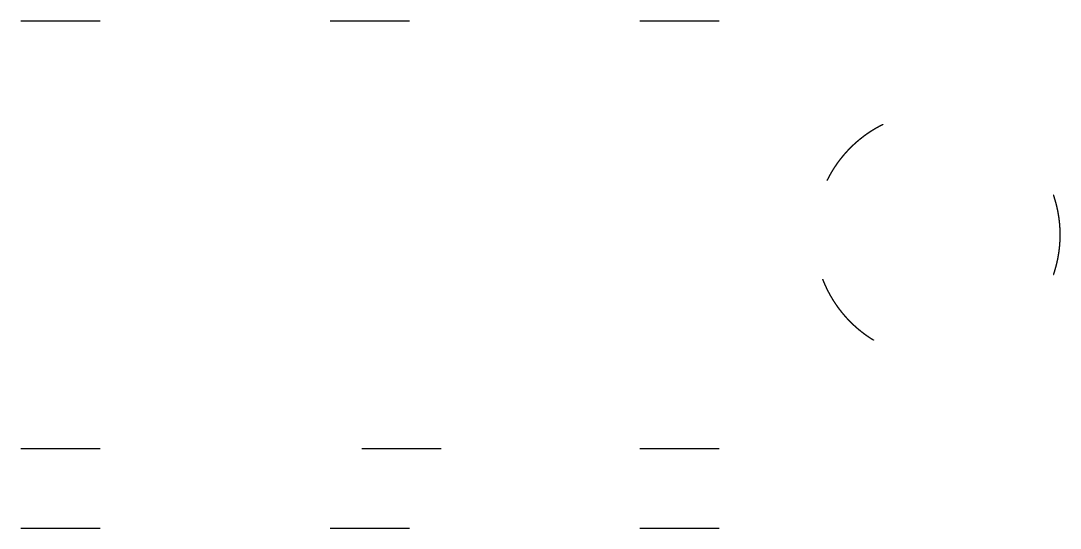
# Model space of a CAD drawing. Header units: millimetres. Extents: x 9 to 153, y 11 to 166.
# Drawn here: x 9 to 74.5, y 134 to 166 of the extents above; entities that cross this region are included whole.
import ezdxf

# ---------------------------------------------------------------- set-up
doc = ezdxf.new("R2010")
doc.units = ezdxf.units.MM

msp = doc.modelspace()

# ---------------------------------------------------------------- linework, layer by layer
at = {"layer": 'TAB_CUT_CENTER_R1_REF'}
for points in [[(9, 166.0001), (14, 166.0001)], [(28.5, 166.0001), (33.5, 166.0001)], [(48, 166.0001), (53, 166.0001)], [(63.330569, 159.454965), (63.329329, 159.454355), (63.323996, 159.45173), (63.318665, 159.4491), (63.313336, 159.446466), (63.308009, 159.443828), (63.302684, 159.441186), (63.297361, 159.43854), (63.292041, 159.43589), (63.286722, 159.433235), (63.281405, 159.430577), (63.27609, 159.427915), (63.270778, 159.425248), (63.265467, 159.422578), (63.260159, 159.419903), (63.254852, 159.417224), (63.249548, 159.414542), (63.244245, 159.411855), (63.238945, 159.409164), (63.233647, 159.406469), (63.228351, 159.40377), (63.223057, 159.401067), (63.217765, 159.398359), (63.212475, 159.395648), (63.207187, 159.392933), (63.201901, 159.390214), (63.196617, 159.38749), (63.191336, 159.384763), (63.186056, 159.382031), (63.180779, 159.379296), (63.175504, 159.376556), (63.17023, 159.373813), (63.164959, 159.371065), (63.15969, 159.368313), (63.154423, 159.365557), (63.149159, 159.362798), (63.143896, 159.360034), (63.138636, 159.357266), (63.133377, 159.354494), (63.128121, 159.351718), (63.122867, 159.348938), (63.117615, 159.346154), (63.112365, 159.343366), (63.107117, 159.340574), (63.101872, 159.337778), (63.096628, 159.334978), (63.091387, 159.332174), (63.086148, 159.329366), (63.080911, 159.326554), (63.075676, 159.323737), (63.070443, 159.320917), (63.065213, 159.318093), (63.059984, 159.315265), (63.054758, 159.312433), (63.049534, 159.309596), (63.044312, 159.306756), (63.039093, 159.303912), (63.033875, 159.301064), (63.02866, 159.298212), (63.023447, 159.295355), (63.018236, 159.292495), (63.013028, 159.289631), (63.007821, 159.286763), (63.002617, 159.28389), (62.997415, 159.281014), (62.992215, 159.278134), (62.987017, 159.27525), (62.981822, 159.272362), (62.976629, 159.26947), (62.971438, 159.266573), (62.966249, 159.263673), (62.961062, 159.260769), (62.955878, 159.257861), (62.950696, 159.254949), (62.945516, 159.252033), (62.940338, 159.249113), (62.935163, 159.246189), (62.92999, 159.243261), (62.924819, 159.240329), (62.91965, 159.237393), (62.914484, 159.234454), (62.90932, 159.23151), (62.904158, 159.228562), (62.898998, 159.22561), (62.893841, 159.222655), (62.888686, 159.219695), (62.883533, 159.216732), (62.878382, 159.213764), (62.873234, 159.210793), (62.868088, 159.207817), (62.862945, 159.204838), (62.857803, 159.201854), (62.852664, 159.198867), (62.847527, 159.195876), (62.842393, 159.192881), (62.83726, 159.189882), (62.83213, 159.186879), (62.827003, 159.183872), (62.821878, 159.180861), (62.816755, 159.177846), (62.811634, 159.174828), (62.806516, 159.171805), (62.801399, 159.168778), (62.796286, 159.165748), (62.791174, 159.162713), (62.786065, 159.159675), (62.780959, 159.156633), (62.775854, 159.153587), (62.770752, 159.150537), (62.765652, 159.147483), (62.760555, 159.144425), (62.75546, 159.141363), (62.750367, 159.138297), (62.745277, 159.135227), (62.740189, 159.132154), (62.735103, 159.129076), (62.73002, 159.125995), (62.724939, 159.12291), (62.719861, 159.119821), (62.714784, 159.116728), (62.709711, 159.113631), (62.704639, 159.11053), (62.69957, 159.107425), (62.694504, 159.104317), (62.689439, 159.101204), (62.684378, 159.098088), (62.679318, 159.094968), (62.674261, 159.091844), (62.669206, 159.088716), (62.664154, 159.085584), (62.659104, 159.082448), (62.654057, 159.079308), (62.649012, 159.076165), (62.643969, 159.073017), (62.638929, 159.069866), (62.633891, 159.066711), (62.628855, 159.063552), (62.623823, 159.060389), (62.618792, 159.057223), (62.613764, 159.054052), (62.608738, 159.050878), (62.603715, 159.0477), (62.598694, 159.044518), (62.593676, 159.041332), (62.58866, 159.038142), (62.583646, 159.034948), (62.578635, 159.031751), (62.573627, 159.028549), (62.568621, 159.025344), (62.563617, 159.022135), (62.558616, 159.018922), (62.553617, 159.015706), (62.548621, 159.012485), (62.543627, 159.009261), (62.538636, 159.006033), (62.533647, 159.002801), (62.528661, 158.999565), (62.523677, 158.996325), (62.518695, 158.993082), (62.513717, 158.989835), (62.50874, 158.986583), (62.503766, 158.983329), (62.498795, 158.98007), (62.493826, 158.976807), (62.48886, 158.973541), (62.483896, 158.970271), (62.478934, 158.966997), (62.473975, 158.963719), (62.469019, 158.960437), (62.464065, 158.957152), (62.459114, 158.953863), (62.454165, 158.95057), (62.449219, 158.947273), (62.444275, 158.943973), (62.439334, 158.940668), (62.434395, 158.93736), (62.429459, 158.934048), (62.424526, 158.930733), (62.419595, 158.927413), (62.414666, 158.92409), (62.40974, 158.920763), (62.404817, 158.917432), (62.399896, 158.914097), (62.394978, 158.910759), (62.390062, 158.907417), (62.385149, 158.904071), (62.380238, 158.900721), (62.37533, 158.897368), (62.370425, 158.894011), (62.365522, 158.89065), (62.360622, 158.887285), (62.355724, 158.883916), (62.350829, 158.880544), (62.345936, 158.877168), (62.341046, 158.873788), (62.336159, 158.870405), (62.331274, 158.867018), (62.326392, 158.863627), (62.321513, 158.860232), (62.316636, 158.856833), (62.311761, 158.853431), (62.30689, 158.850025), (62.302021, 158.846616), (62.297154, 158.843202), (62.29229, 158.839785), (62.287429, 158.836364), (62.28257, 158.832939), (62.277714, 158.829511), (62.272861, 158.826079), (62.26801, 158.822643), (62.263162, 158.819204), (62.258317, 158.815761), (62.253474, 158.812314), (62.248634, 158.808863), (62.243796, 158.805409), (62.238961, 158.801951), (62.234129, 158.798489), (62.2293, 158.795023), (62.224473, 158.791554), (62.219648, 158.788081), (62.214827, 158.784605), (62.210008, 158.781124), (62.205192, 158.77764), (62.200378, 158.774153), (62.195567, 158.770661), (62.190759, 158.767166), (62.185954, 158.763668), (62.181151, 158.760165), (62.176351, 158.756659), (62.171553, 158.753149), (62.166758, 158.749636), (62.161966, 158.746119), (62.157177, 158.742598), (62.15239, 158.739073), (62.147606, 158.735545), (62.142825, 158.732013), (62.138047, 158.728478), (62.133271, 158.724939), (62.128498, 158.721396), (62.123727, 158.717849), (62.11896, 158.714299), (62.114195, 158.710745), (62.109432, 158.707188), (62.104673, 158.703627), (62.099916, 158.700062), (62.095162, 158.696494), (62.090411, 158.692922), (62.085662, 158.689346), (62.080917, 158.685767), (62.076174, 158.682184), (62.071433, 158.678597), (62.066696, 158.675007), (62.061961, 158.671413), (62.057229, 158.667816), (62.0525, 158.664214), (62.047773, 158.66061), (62.043049, 158.657001), (62.038328, 158.653389), (62.03361, 158.649774), (62.028895, 158.646154), (62.024182, 158.642532), (62.019472, 158.638905), (62.014765, 158.635275), (62.010061, 158.631641), (62.005359, 158.628004), (62.000661, 158.624363), (61.995965, 158.620719), (61.991272, 158.617071), (61.986581, 158.613419), (61.981894, 158.609764), (61.977209, 158.606105), (61.972527, 158.602442), (61.967848, 158.598776), (61.963172, 158.595107), (61.958498, 158.591433), (61.953827, 158.587756), (61.94916, 158.584076), (61.944495, 158.580392), (61.939832, 158.576705), (61.935173, 158.573013), (61.930517, 158.569319), (61.925863, 158.56562), (61.921212, 158.561919), (61.916564, 158.558213), (61.911919, 158.554504), (61.907276, 158.550792), (61.902637, 158.547075), (61.898, 158.543356), (61.893367, 158.539633), (61.888736, 158.535906), (61.884108, 158.532176), (61.879482, 158.528442), (61.87486, 158.524704), (61.870241, 158.520963), (61.865624, 158.517219), (61.86101, 158.513471), (61.8564, 158.509719), (61.851792, 158.505964), (61.847187, 158.502205), (61.842584, 158.498443), (61.837985, 158.494678), (61.833389, 158.490908), (61.828795, 158.487136), (61.824204, 158.483359), (61.819617, 158.479579), (61.815032, 158.475796), (61.81045, 158.472009), (61.805871, 158.468219), (61.801295, 158.464425), (61.796722, 158.460628), (61.792151, 158.456827), (61.787584, 158.453023), (61.78302, 158.449215), (61.778458, 158.445403), (61.773899, 158.441588), (61.769344, 158.43777), (61.764791, 158.433948), (61.760241, 158.430123), (61.755694, 158.426294), (61.75115, 158.422462), (61.746609, 158.418626), (61.742071, 158.414787), (61.737536, 158.410944), (61.733004, 158.407098), (61.728475, 158.403248), (61.723949, 158.399395), (61.719425, 158.395538), (61.714905, 158.391678), (61.710388, 158.387814), (61.705873, 158.383947), (61.701362, 158.380077), (61.696853, 158.376203), (61.692348, 158.372325), (61.687845, 158.368444), (61.683346, 158.36456), (61.678849, 158.360672), (61.674355, 158.356781), (61.669865, 158.352886), (61.665377, 158.348988), (61.660893, 158.345086), (61.656411, 158.341181), (61.651932, 158.337273), (61.647457, 158.333361), (61.642984, 158.329446), (61.638514, 158.325527), (61.634048, 158.321605), (61.629584, 158.317679), (61.625124, 158.31375), (61.620666, 158.309818), (61.616211, 158.305882), (61.61176, 158.301943), (61.607311, 158.298), (61.602866, 158.294054), (61.598423, 158.290104), (61.593984, 158.286151), (61.589548, 158.282195), (61.585114, 158.278235), (61.580684, 158.274272), (61.576257, 158.270306), (61.571832, 158.266336), (61.567411, 158.262363), (61.562993, 158.258386), (61.558578, 158.254406), (61.554166, 158.250422), (61.549757, 158.246436), (61.545351, 158.242445), (61.540948, 158.238452), (61.536548, 158.234455), (61.532152, 158.230454), (61.527758, 158.226451), (61.523367, 158.222444), (61.51898, 158.218433), (61.514595, 158.214419), (61.510214, 158.210402), (61.505836, 158.206382), (61.50146, 158.202358), (61.497088, 158.19833), (61.492719, 158.1943), (61.488353, 158.190266), (61.483991, 158.186229), (61.479631, 158.182188), (61.475274, 158.178144), (61.470921, 158.174097), (61.46657, 158.170046), (61.462223, 158.165992), (61.457879, 158.161935), (61.453538, 158.157874), (61.4492, 158.15381), (61.444865, 158.149743), (61.440533, 158.145672), (61.436204, 158.141598), (61.431879, 158.137521), (61.427557, 158.13344), (61.423237, 158.129356), (61.418921, 158.125269), (61.414608, 158.121178), (61.410299, 158.117084), (61.405992, 158.112987), (61.401688, 158.108887), (61.397388, 158.104783), (61.393091, 158.100676), (61.388797, 158.096566), (61.384506, 158.092452), (61.380218, 158.088335), (61.375933, 158.084215), (61.371652, 158.080091), (61.367373, 158.075965), (61.363098, 158.071835), (61.358826, 158.067701), (61.354558, 158.063565), (61.350292, 158.059425), (61.34603, 158.055282), (61.34177, 158.051135), (61.337514, 158.046985), (61.333261, 158.042833), (61.329012, 158.038676), (61.324765, 158.034517), (61.320522, 158.030354), (61.316282, 158.026188), (61.312045, 158.022019), (61.307811, 158.017846), (61.30358, 158.013671), (61.299353, 158.009492), (61.295129, 158.005309), (61.290908, 158.001124), (61.28669, 157.996935), (61.282476, 157.992743), (61.278265, 157.988548), (61.274057, 157.98435), (61.269852, 157.980148), (61.26565, 157.975943), (61.261452, 157.971735), (61.257257, 157.967524), (61.253065, 157.96331), (61.248876, 157.959092), (61.244691, 157.954871), (61.240508, 157.950647), (61.236329, 157.94642), (61.232154, 157.942189), (61.227981, 157.937955), (61.223812, 157.933718), (61.219646, 157.929478), (61.215483, 157.925235), (61.211324, 157.920988), (61.207167, 157.916739), (61.203015, 157.912486), (61.198865, 157.90823), (61.194718, 157.90397), (61.190575, 157.899708), (61.186435, 157.895442), (61.182299, 157.891174), (61.178165, 157.886902), (61.174035, 157.882627), (61.169909, 157.878348), (61.165785, 157.874067), (61.161665, 157.869782), (61.157548, 157.865494), (61.153434, 157.861203), (61.149324, 157.856909), (61.145217, 157.852612), (61.141113, 157.848312), (61.137013, 157.844008), (61.132916, 157.839701), (61.128822, 157.835392), (61.124731, 157.831079), (61.120644, 157.826763), (61.11656, 157.822443), (61.112479, 157.818121), (61.108402, 157.813796), (61.104328, 157.809467), (61.100257, 157.805135), (61.09619, 157.8008), (61.092126, 157.796462), (61.088065, 157.792121), (61.084008, 157.787777), (61.079954, 157.78343), (61.075903, 157.779079), (61.071856, 157.774726), (61.067812, 157.770369), (61.063771, 157.766009), (61.059734, 157.761647), (61.0557, 157.757281), (61.05167, 157.752912), (61.047642, 157.74854), (61.043618, 157.744164), (61.039598, 157.739786), (61.035581, 157.735405), (61.031567, 157.73102), (61.027556, 157.726633), (61.023549, 157.722242), (61.019546, 157.717848), (61.015545, 157.713452), (61.011548, 157.709052), (61.007555, 157.704649), (61.003564, 157.700243), (60.999578, 157.695834), (60.995594, 157.691422), (60.991614, 157.687007), (60.987637, 157.682589), (60.983664, 157.678168), (60.979694, 157.673743), (60.975728, 157.669316), (60.971765, 157.664886), (60.967805, 157.660452), (60.963849, 157.656016), (60.959896, 157.651577), (60.955946, 157.647134), (60.952, 157.642689), (60.948057, 157.63824), (60.944118, 157.633789), (60.940182, 157.629334), (60.93625, 157.624876), (60.932321, 157.620416), (60.928395, 157.615952), (60.924473, 157.611486), (60.920554, 157.607016), (60.916639, 157.602543), (60.912727, 157.598068), (60.908819, 157.593589), (60.904914, 157.589107), (60.901012, 157.584623), (60.897114, 157.580135), (60.893219, 157.575645), (60.889328, 157.571151), (60.88544, 157.566654), (60.881556, 157.562155), (60.877675, 157.557652), (60.873797, 157.553147), (60.869923, 157.548638), (60.866053, 157.544127), (60.862186, 157.539612), (60.858322, 157.535095), (60.854462, 157.530575), (60.850605, 157.526051), (60.846752, 157.521525), (60.842902, 157.516996), (60.839056, 157.512464), (60.835213, 157.507929), (60.831374, 157.503391), (60.827538, 157.49885), (60.823706, 157.494306), (60.819877, 157.489759), (60.816052, 157.485209), (60.81223, 157.480656), (60.808412, 157.476101), (60.804597, 157.471542), (60.800785, 157.46698), (60.796977, 157.462416), (60.793173, 157.457849), (60.789372, 157.453278), (60.785575, 157.448705), (60.781781, 157.444129), (60.777991, 157.43955), (60.774204, 157.434968), (60.770421, 157.430383), (60.766641, 157.425796), (60.762864, 157.421205), (60.759092, 157.416611), (60.755322, 157.412015), (60.751557, 157.407416), (60.747795, 157.402813), (60.744036, 157.398208), (60.740281, 157.3936), (60.736529, 157.38899), (60.732781, 157.384376), (60.729037, 157.379759), (60.725296, 157.37514), (60.721558, 157.370518), (60.717824, 157.365892), (60.714094, 157.361264), (60.710367, 157.356633), (60.706644, 157.352), (60.702925, 157.347363), (60.699208, 157.342724), (60.695496, 157.338081), (60.691787, 157.333436), (60.688081, 157.328788), (60.68438, 157.324137), (60.680681, 157.319483), (60.676987, 157.314827), (60.673295, 157.310168), (60.669608, 157.305505), (60.665924, 157.30084), (60.662244, 157.296173), (60.658567, 157.291502), (60.654893, 157.286828), (60.651224, 157.282152), (60.647558, 157.277473), (60.643895, 157.272791), (60.640236, 157.268106), (60.636581, 157.263419), (60.632929, 157.258728), (60.629281, 157.254035), (60.625637, 157.249339), (60.621996, 157.244641), (60.618359, 157.239939), (60.614725, 157.235235), (60.611095, 157.230528), (60.607468, 157.225818), (60.603846, 157.221105), (60.600226, 157.21639), (60.596611, 157.211672), (60.592999, 157.206951), (60.58939, 157.202227), (60.585786, 157.1975), (60.582184, 157.192771), (60.578587, 157.188039), (60.574993, 157.183304), (60.571403, 157.178567), (60.567816, 157.173826), (60.564233, 157.169083), (60.560654, 157.164338), (60.557078, 157.159589), (60.553506, 157.154838), (60.549938, 157.150084), (60.546373, 157.145327), (60.542812, 157.140568), (60.539255, 157.135805), (60.535701, 157.13104), (60.532151, 157.126273), (60.528604, 157.121502), (60.525061, 157.116729), (60.521522, 157.111953), (60.517987, 157.107175), (60.514455, 157.102394), (60.510927, 157.09761), (60.507402, 157.092823), (60.503881, 157.088034), (60.500364, 157.083242), (60.496851, 157.078447), (60.493341, 157.073649), (60.489835, 157.068849), (60.486332, 157.064046), (60.482834, 157.059241), (60.479339, 157.054433), (60.475847, 157.049622), (60.47236, 157.044808), (60.468876, 157.039992), (60.465395, 157.035173), (60.461919, 157.030352), (60.458446, 157.025527), (60.454977, 157.0207), (60.451511, 157.015871), (60.448049, 157.011039), (60.444591, 157.006204), (60.441137, 157.001366), (60.437686, 156.996526), (60.434239, 156.991683), (60.430796, 156.986838), (60.427357, 156.98199), (60.423921, 156.977139), (60.420489, 156.972286), (60.417061, 156.96743), (60.413636, 156.962571), (60.410215, 156.95771), (60.406798, 156.952846), (60.403384, 156.947979), (60.399975, 156.94311), (60.396569, 156.938239), (60.393167, 156.933364), (60.389768, 156.928487), (60.386373, 156.923608), (60.382982, 156.918726), (60.379595, 156.913841), (60.376212, 156.908954), (60.372832, 156.904064), (60.369456, 156.899171), (60.366084, 156.894276), (60.362715, 156.889378), (60.35935, 156.884478), (60.355989, 156.879575), (60.352632, 156.87467), (60.349279, 156.869762), (60.345929, 156.864851), (60.342583, 156.859938), (60.339241, 156.855022), (60.335903, 156.850104), (60.332568, 156.845183), (60.329237, 156.84026), (60.32591, 156.835334), (60.322587, 156.830405), (60.319267, 156.825474), (60.315952, 156.820541), (60.31264, 156.815605), (60.309332, 156.810666), (60.306027, 156.805725), (60.302727, 156.800781), (60.29943, 156.795835), (60.296137, 156.790886), (60.292848, 156.785935), (60.289563, 156.780981), (60.286281, 156.776025), (60.283003, 156.771066), (60.279729, 156.766104), (60.276459, 156.76114), (60.273193, 156.756174), (60.26993, 156.751205), (60.266671, 156.746234), (60.263417, 156.74126), (60.260165, 156.736283), (60.256918, 156.731305), (60.253675, 156.726323), (60.250435, 156.721339), (60.247199, 156.716353), (60.243967, 156.711364), (60.240739, 156.706373), (60.237515, 156.701379), (60.234294, 156.696383), (60.231078, 156.691384), (60.227865, 156.686383), (60.224656, 156.681379), (60.221451, 156.676373), (60.218249, 156.671365), (60.215052, 156.666354), (60.211858, 156.66134), (60.208668, 156.656324), (60.205482, 156.651306), (60.2023, 156.646285), (60.199122, 156.641262), (60.195948, 156.636236), (60.192777, 156.631208), (60.189611, 156.626177), (60.186448, 156.621145), (60.183289, 156.616109), (60.180134, 156.611071), (60.176983, 156.606031), (60.173835, 156.600988), (60.170692, 156.595943), (60.167552, 156.590896), (60.164416, 156.585846), (60.161284, 156.580794), (60.158156, 156.575739), (60.155032, 156.570682), (60.151912, 156.565622), (60.148796, 156.560561), (60.145683, 156.555496), (60.142575, 156.55043), (60.13947, 156.545361), (60.136369, 156.540289), (60.133272, 156.535216), (60.130179, 156.530139), (60.12709, 156.525061), (60.124005, 156.51998), (60.120924, 156.514897), (60.117846, 156.509811), (60.114773, 156.504723), (60.111703, 156.499633), (60.108637, 156.49454), (60.105575, 156.489445), (60.102517, 156.484348), (60.099463, 156.479248), (60.096413, 156.474146), (60.093367, 156.469041), (60.090325, 156.463935), (60.087287, 156.458826), (60.084252, 156.453714), (60.081222, 156.448601), (60.078195, 156.443484), (60.075172, 156.438366), (60.072154, 156.433245), (60.069139, 156.428122), (60.066128, 156.422997), (60.063121, 156.41787), (60.060118, 156.41274), (60.057119, 156.407607), (60.054124, 156.402473), (60.051133, 156.397336), (60.048146, 156.392197), (60.045162, 156.387055), (60.042183, 156.381912), (60.039207, 156.376766), (60.036236, 156.371618), (60.033268, 156.366467), (60.030305, 156.361314), (60.027345, 156.356159), (60.02439, 156.351002), (60.021438, 156.345842), (60.01849, 156.34068), (60.015546, 156.335516), (60.012607, 156.33035), (60.009671, 156.325181), (60.006739, 156.32001), (60.003811, 156.314837), (60.000887, 156.309662), (59.997967, 156.304484), (59.995051, 156.299304), (59.992139, 156.294122), (59.989231, 156.288938), (59.986327, 156.283751), (59.983427, 156.278562), (59.98053, 156.273371), (59.977638, 156.268178), (59.97475, 156.262983), (59.971866, 156.257785), (59.968986, 156.252585), (59.96611, 156.247383), (59.963237, 156.242179), (59.960369, 156.236972), (59.957505, 156.231764), (59.954645, 156.226553), (59.951788, 156.22134), (59.948936, 156.216125), (59.946088, 156.210907), (59.943244, 156.205688), (59.940404, 156.200466), (59.937567, 156.195242), (59.934735, 156.190016), (59.931907, 156.184787), (59.929083, 156.179557), (59.926263, 156.174324), (59.923446, 156.169089), (59.920634, 156.163852), (59.917826, 156.158613), (59.915022, 156.153372), (59.912222, 156.148128), (59.909426, 156.142883), (59.906634, 156.137635), (59.903846, 156.132385), (59.901062, 156.127133), (59.898282, 156.121879), (59.895506, 156.116623), (59.892734, 156.111364), (59.889966, 156.106104), (59.887202, 156.100841), (59.884443, 156.095577), (59.881687, 156.09031), (59.878935, 156.085041), (59.876187, 156.07977), (59.873444, 156.074496), (59.870704, 156.069221), (59.867969, 156.063944), (59.865237, 156.058664), (59.86251, 156.053383), (59.859786, 156.048099), (59.857067, 156.042813), (59.854352, 156.037525), (59.851641, 156.032235), (59.848933, 156.026943), (59.84623, 156.021649), (59.843531, 156.016353), (59.840836, 156.011055), (59.838145, 156.005755), (59.835458, 156.000452), (59.832776, 155.995148), (59.830097, 155.989841), (59.827422, 155.984533), (59.824752, 155.979222), (59.822085, 155.97391), (59.819423, 155.968595), (59.816765, 155.963278), (59.81411, 155.957959), (59.81146, 155.952639), (59.808814, 155.947316), (59.806172, 155.941991), (59.803534, 155.936664), (59.8009, 155.931335), (59.79827, 155.926004), (59.795645, 155.920671), (59.795035, 155.919431)], [(74.5001, 152.5), (74.500098, 152.505944), (74.500091, 152.511888), (74.500079, 152.517833), (74.500064, 152.523777), (74.500043, 152.529721), (74.500018, 152.535665), (74.499988, 152.54161), (74.499954, 152.547554), (74.499915, 152.553498), (74.499872, 152.559442), (74.499824, 152.565386), (74.499772, 152.57133), (74.499715, 152.577274), (74.499653, 152.583218), (74.499587, 152.589162), (74.499516, 152.595106), (74.499441, 152.601049), (74.499361, 152.606993), (74.499277, 152.612937), (74.499188, 152.61888), (74.499095, 152.624824), (74.498997, 152.630767), (74.498894, 152.636711), (74.498787, 152.642654), (74.498675, 152.648597), (74.498559, 152.65454), (74.498438, 152.660483), (74.498313, 152.666426), (74.498183, 152.672369), (74.498048, 152.678312), (74.497909, 152.684254), (74.497766, 152.690197), (74.497618, 152.696139), (74.497465, 152.702082), (74.497308, 152.708024), (74.497146, 152.713966), (74.496979, 152.719908), (74.496809, 152.72585), (74.496633, 152.731791), (74.496453, 152.737733), (74.496268, 152.743674), (74.496079, 152.749615), (74.495885, 152.755557), (74.495687, 152.761497), (74.495484, 152.767438), (74.495277, 152.773379), (74.495065, 152.779319), (74.494848, 152.78526), (74.494627, 152.7912), (74.494402, 152.79714), (74.494172, 152.80308), (74.493937, 152.809019), (74.493698, 152.814959), (74.493454, 152.820898), (74.493205, 152.826837), (74.492952, 152.832776), (74.492695, 152.838714), (74.492433, 152.844653), (74.492166, 152.850591), (74.491895, 152.856529), (74.491619, 152.862467), (74.491339, 152.868405), (74.491054, 152.874342), (74.490765, 152.880279), (74.490471, 152.886216), (74.490172, 152.892153), (74.489869, 152.89809), (74.489562, 152.904026), (74.489249, 152.909962), (74.488933, 152.915898), (74.488611, 152.921833), (74.488286, 152.927769), (74.487955, 152.933704), (74.48762, 152.939639), (74.487281, 152.945573), (74.486937, 152.951507), (74.486588, 152.957441), (74.486235, 152.963375), (74.485877, 152.969309), (74.485515, 152.975242), (74.485148, 152.981175), (74.484777, 152.987107), (74.484401, 152.99304), (74.484021, 152.998972), (74.483636, 153.004904), (74.483246, 153.010835), (74.482852, 153.016766), (74.482454, 153.022697), (74.48205, 153.028628), (74.481643, 153.034558), (74.48123, 153.040488), (74.480814, 153.046417), (74.480392, 153.052347), (74.479966, 153.058276), (74.479536, 153.064204), (74.479101, 153.070133), (74.478661, 153.076061), (74.478217, 153.081988), (74.477768, 153.087916), (74.477315, 153.093843), (74.476858, 153.099769), (74.476395, 153.105695), (74.475928, 153.111621), (74.475457, 153.117547), (74.474981, 153.123472), (74.474501, 153.129397), (74.474016, 153.135321), (74.473526, 153.141245), (74.473032, 153.147169), (74.472533, 153.153092), (74.47203, 153.159015), (74.471522, 153.164938), (74.47101, 153.17086), (74.470493, 153.176782), (74.469972, 153.182703), (74.469446, 153.188624), (74.468916, 153.194544), (74.468381, 153.200465), (74.467841, 153.206384), (74.467297, 153.212304), (74.466748, 153.218222), (74.466195, 153.224141), (74.465638, 153.230059), (74.465075, 153.235977), (74.464509, 153.241894), (74.463937, 153.24781), (74.463362, 153.253727), (74.462781, 153.259643), (74.462196, 153.265558), (74.461607, 153.271473), (74.461013, 153.277387), (74.460414, 153.283302), (74.459811, 153.289215), (74.459204, 153.295128), (74.458592, 153.301041), (74.457975, 153.306953), (74.457354, 153.312865), (74.456728, 153.318776), (74.456098, 153.324687), (74.455463, 153.330597), (74.454824, 153.336507), (74.45418, 153.342416), (74.453531, 153.348325), (74.452878, 153.354233), (74.452221, 153.360141), (74.451559, 153.366048), (74.450892, 153.371955), (74.450221, 153.377861), (74.449546, 153.383767), (74.448866, 153.389672), (74.448181, 153.395577), (74.447492, 153.401481), (74.446798, 153.407385), (74.4461, 153.413288), (74.445397, 153.41919), (74.44469, 153.425092), (74.443978, 153.430994), (74.443262, 153.436895), (74.442541, 153.442795), (74.441816, 153.448695), (74.441086, 153.454594), (74.440351, 153.460493), (74.439612, 153.466391), (74.438869, 153.472289), (74.438121, 153.478186), (74.437368, 153.484082), (74.436611, 153.489978), (74.43585, 153.495873), (74.435084, 153.501768), (74.434313, 153.507662), (74.433538, 153.513555), (74.432758, 153.519448), (74.431974, 153.525341), (74.431185, 153.531232), (74.430392, 153.537123), (74.429595, 153.543014), (74.428792, 153.548904), (74.427986, 153.554793), (74.427174, 153.560682), (74.426358, 153.56657), (74.425538, 153.572457), (74.424713, 153.578344), (74.423884, 153.58423), (74.42305, 153.590115), (74.422212, 153.596), (74.421369, 153.601884), (74.420522, 153.607768), (74.41967, 153.613651), (74.418813, 153.619533), (74.417952, 153.625415), (74.417087, 153.631296), (74.416217, 153.637176), (74.415342, 153.643055), (74.414463, 153.648934), (74.41358, 153.654813), (74.412692, 153.66069), (74.411799, 153.666567), (74.410902, 153.672443), (74.410001, 153.678319), (74.409095, 153.684193), (74.408184, 153.690068), (74.407269, 153.695941), (74.40635, 153.701814), (74.405426, 153.707686), (74.404497, 153.713557), (74.403564, 153.719428), (74.402627, 153.725297), (74.401685, 153.731166), (74.400738, 153.737035), (74.399787, 153.742903), (74.398832, 153.74877), (74.397872, 153.754636), (74.396907, 153.760501), (74.395938, 153.766366), (74.394964, 153.77223), (74.393986, 153.778093), (74.393004, 153.783956), (74.392017, 153.789817), (74.391025, 153.795678), (74.390029, 153.801539), (74.389029, 153.807398), (74.388024, 153.813257), (74.387014, 153.819115), (74.386, 153.824972), (74.384982, 153.830828), (74.383959, 153.836684), (74.382931, 153.842538), (74.381899, 153.848392), (74.380863, 153.854246), (74.379822, 153.860098), (74.378777, 153.86595), (74.377727, 153.8718), (74.376672, 153.87765), (74.375613, 153.8835), (74.37455, 153.889348), (74.373482, 153.895195), (74.37241, 153.901042), (74.371333, 153.906888), (74.370252, 153.912733), (74.369166, 153.918577), (74.368076, 153.924421), (74.366981, 153.930263), (74.365882, 153.936105), (74.364778, 153.941946), (74.36367, 153.947786), (74.362557, 153.953625), (74.36144, 153.959464), (74.360318, 153.965301), (74.359192, 153.971138), (74.358061, 153.976973), (74.356926, 153.982808), (74.355787, 153.988642), (74.354643, 153.994475), (74.353494, 154.000308), (74.352341, 154.006139), (74.351184, 154.01197), (74.350022, 154.017799), (74.348856, 154.023628), (74.347685, 154.029456), (74.34651, 154.035282), (74.34533, 154.041108), (74.344146, 154.046934), (74.342957, 154.052758), (74.341764, 154.058581), (74.340566, 154.064403), (74.339364, 154.070225), (74.338157, 154.076045), (74.336946, 154.081865), (74.335731, 154.087684), (74.334511, 154.093501), (74.333286, 154.099318), (74.332057, 154.105134), (74.330824, 154.110949), (74.329586, 154.116763), (74.328344, 154.122576), (74.327097, 154.128388), (74.325846, 154.134199), (74.32459, 154.140009), (74.32333, 154.145818), (74.322066, 154.151626), (74.320797, 154.157434), (74.319523, 154.16324), (74.318245, 154.169045), (74.316963, 154.174849), (74.315676, 154.180653), (74.314385, 154.186455), (74.313089, 154.192256), (74.311789, 154.198057), (74.310484, 154.203856), (74.309175, 154.209654), (74.307862, 154.215451), (74.306544, 154.221248), (74.305222, 154.227043), (74.303895, 154.232837), (74.302563, 154.238631), (74.301228, 154.244423), (74.299887, 154.250214), (74.298543, 154.256004), (74.297194, 154.261793), (74.29584, 154.267581), (74.294482, 154.273369), (74.29312, 154.279155), (74.291753, 154.28494), (74.290382, 154.290723), (74.289006, 154.296506), (74.287626, 154.302288), (74.286242, 154.308069), (74.284853, 154.313849), (74.283459, 154.319627), (74.282061, 154.325405), (74.280659, 154.331181), (74.279252, 154.336957), (74.277841, 154.342731), (74.276426, 154.348504), (74.275006, 154.354276), (74.273581, 154.360047), (74.272152, 154.365817), (74.270719, 154.371586), (74.269281, 154.377354), (74.267839, 154.383121), (74.266393, 154.388886), (74.264942, 154.394651), (74.263486, 154.400414), (74.262027, 154.406176), (74.260562, 154.411937), (74.259094, 154.417697), (74.257621, 154.423456), (74.256143, 154.429214), (74.254661, 154.43497), (74.253175, 154.440726), (74.251684, 154.44648), (74.250189, 154.452233), (74.248689, 154.457985), (74.247186, 154.463736), (74.245677, 154.469486), (74.244164, 154.475234), (74.242647, 154.480982), (74.241126, 154.486728), (74.2396, 154.492473), (74.238069, 154.498217), (74.236534, 154.50396), (74.234995, 154.509701), (74.233451, 154.515441), (74.231903, 154.52118), (74.230351, 154.526918), (74.228794, 154.532655), (74.227233, 154.538391), (74.225667, 154.544125), (74.224097, 154.549858), (74.222523, 154.55559), (74.220944, 154.561321), (74.219361, 154.567051), (74.217773, 154.572779), (74.216181, 154.578506), (74.214585, 154.584232), (74.212984, 154.589956), (74.211379, 154.59568), (74.209769, 154.601402), (74.208155, 154.607123), (74.206537, 154.612843), (74.204914, 154.618561), (74.203287, 154.624278), (74.201656, 154.629994), (74.20002, 154.635709), (74.19838, 154.641423), (74.196735, 154.647135), (74.195086, 154.652846), (74.193433, 154.658555), (74.191775, 154.664264), (74.190113, 154.669971), (74.188446, 154.675677), (74.186775, 154.681381), (74.1851, 154.687085), (74.18342, 154.692787), (74.181736, 154.698487), (74.180048, 154.704187), (74.178355, 154.709885), (74.176658, 154.715582), (74.174956, 154.721277), (74.17325, 154.726972), (74.17154, 154.732664), (74.169826, 154.738356), (74.168107, 154.744046), (74.166383, 154.749735), (74.164656, 154.755423), (74.162924, 154.761109), (74.161187, 154.766794), (74.159446, 154.772478), (74.157701, 154.77816), (74.155952, 154.783841), (74.154198, 154.789521), (74.15244, 154.795199), (74.150677, 154.800876), (74.14891, 154.806551), (74.147139, 154.812226), (74.145363, 154.817899), (74.143583, 154.82357), (74.141799, 154.82924), (74.14001, 154.834909), (74.138217, 154.840576), (74.13642, 154.846242), (74.134618, 154.851907), (74.132812, 154.85757), (74.131002, 154.863232), (74.129187, 154.868892), (74.127368, 154.874552), (74.125544, 154.880209), (74.123717, 154.885865), (74.121884, 154.89152), (74.120048, 154.897174), (74.118207, 154.902826), (74.116362, 154.908477), (74.114513, 154.914126), (74.112659, 154.919774), (74.110801, 154.92542), (74.108938, 154.931065), (74.107072, 154.936708), (74.1052, 154.94235), (74.103325, 154.947991), (74.101445, 154.95363), (74.099561, 154.959268), (74.097673, 154.964904), (74.09578, 154.970539), (74.093883, 154.976173), (74.091982, 154.981805), (74.090076, 154.987435), (74.088166, 154.993064), (74.086252, 154.998692), (74.085806, 155)], [(74.085806, 150), (74.086252, 150.001308), (74.088166, 150.006936), (74.090076, 150.012565), (74.091982, 150.018195), (74.093883, 150.023827), (74.09578, 150.029461), (74.097673, 150.035096), (74.099561, 150.040732), (74.101445, 150.04637), (74.103325, 150.052009), (74.1052, 150.05765), (74.107072, 150.063292), (74.108938, 150.068935), (74.110801, 150.07458), (74.112659, 150.080226), (74.114513, 150.085874), (74.116362, 150.091523), (74.118207, 150.097174), (74.120048, 150.102826), (74.121884, 150.10848), (74.123717, 150.114135), (74.125544, 150.119791), (74.127368, 150.125448), (74.129187, 150.131108), (74.131002, 150.136768), (74.132812, 150.14243), (74.134618, 150.148093), (74.13642, 150.153758), (74.138217, 150.159424), (74.14001, 150.165091), (74.141799, 150.17076), (74.143583, 150.17643), (74.145363, 150.182101), (74.147139, 150.187774), (74.14891, 150.193449), (74.150677, 150.199124), (74.15244, 150.204801), (74.154198, 150.210479), (74.155952, 150.216159), (74.157701, 150.22184), (74.159446, 150.227522), (74.161187, 150.233206), (74.162924, 150.238891), (74.164656, 150.244577), (74.166383, 150.250265), (74.168107, 150.255954), (74.169826, 150.261644), (74.17154, 150.267336), (74.17325, 150.273028), (74.174956, 150.278723), (74.176658, 150.284418), (74.178355, 150.290115), (74.180048, 150.295813), (74.181736, 150.301513), (74.18342, 150.307213), (74.1851, 150.312915), (74.186775, 150.318619), (74.188446, 150.324323), (74.190113, 150.330029), (74.191775, 150.335736), (74.193433, 150.341445), (74.195086, 150.347154), (74.196735, 150.352865), (74.19838, 150.358577), (74.20002, 150.364291), (74.201656, 150.370006), (74.203287, 150.375722), (74.204914, 150.381439), (74.206537, 150.387157), (74.208155, 150.392877), (74.209769, 150.398598), (74.211379, 150.40432), (74.212984, 150.410044), (74.214585, 150.415768), (74.216181, 150.421494), (74.217773, 150.427221), (74.219361, 150.432949), (74.220944, 150.438679), (74.222523, 150.44441), (74.224097, 150.450142), (74.225667, 150.455875), (74.227233, 150.461609), (74.228794, 150.467345), (74.230351, 150.473082), (74.231903, 150.47882), (74.233451, 150.484559), (74.234995, 150.490299), (74.236534, 150.49604), (74.238069, 150.501783), (74.2396, 150.507527), (74.241126, 150.513272), (74.242647, 150.519018), (74.244164, 150.524766), (74.245677, 150.530514), (74.247186, 150.536264), (74.248689, 150.542015), (74.250189, 150.547767), (74.251684, 150.55352), (74.253175, 150.559274), (74.254661, 150.56503), (74.256143, 150.570786), (74.257621, 150.576544), (74.259094, 150.582303), (74.260562, 150.588063), (74.262027, 150.593824), (74.263486, 150.599586), (74.264942, 150.605349), (74.266393, 150.611114), (74.267839, 150.616879), (74.269281, 150.622646), (74.270719, 150.628414), (74.272152, 150.634183), (74.273581, 150.639953), (74.275006, 150.645724), (74.276426, 150.651496), (74.277841, 150.657269), (74.279252, 150.663043), (74.280659, 150.668819), (74.282061, 150.674595), (74.283459, 150.680373), (74.284853, 150.686151), (74.286242, 150.691931), (74.287626, 150.697712), (74.289006, 150.703494), (74.290382, 150.709277), (74.291753, 150.71506), (74.29312, 150.720845), (74.294482, 150.726631), (74.29584, 150.732419), (74.297194, 150.738207), (74.298543, 150.743996), (74.299887, 150.749786), (74.301228, 150.755577), (74.302563, 150.761369), (74.303895, 150.767163), (74.305222, 150.772957), (74.306544, 150.778752), (74.307862, 150.784549), (74.309175, 150.790346), (74.310484, 150.796144), (74.311789, 150.801943), (74.313089, 150.807744), (74.314385, 150.813545), (74.315676, 150.819347), (74.316963, 150.825151), (74.318245, 150.830955), (74.319523, 150.83676), (74.320797, 150.842566), (74.322066, 150.848374), (74.32333, 150.854182), (74.32459, 150.859991), (74.325846, 150.865801), (74.327097, 150.871612), (74.328344, 150.877424), (74.329586, 150.883237), (74.330824, 150.889051), (74.332057, 150.894866), (74.333286, 150.900682), (74.334511, 150.906499), (74.335731, 150.912316), (74.336946, 150.918135), (74.338157, 150.923955), (74.339364, 150.929775), (74.340566, 150.935597), (74.341764, 150.941419), (74.342957, 150.947242), (74.344146, 150.953066), (74.34533, 150.958892), (74.34651, 150.964718), (74.347685, 150.970544), (74.348856, 150.976372), (74.350022, 150.982201), (74.351184, 150.98803), (74.352341, 150.993861), (74.353494, 150.999692), (74.354643, 151.005525), (74.355787, 151.011358), (74.356926, 151.017192), (74.358061, 151.023027), (74.359192, 151.028862), (74.360318, 151.034699), (74.36144, 151.040536), (74.362557, 151.046375), (74.36367, 151.052214), (74.364778, 151.058054), (74.365882, 151.063895), (74.366981, 151.069737), (74.368076, 151.075579), (74.369166, 151.081423), (74.370252, 151.087267), (74.371333, 151.093112), (74.37241, 151.098958), (74.373482, 151.104805), (74.37455, 151.110652), (74.375613, 151.1165), (74.376672, 151.12235), (74.377727, 151.1282), (74.378777, 151.13405), (74.379822, 151.139902), (74.380863, 151.145754), (74.381899, 151.151608), (74.382931, 151.157462), (74.383959, 151.163316), (74.384982, 151.169172), (74.386, 151.175028), (74.387014, 151.180885), (74.388024, 151.186743), (74.389029, 151.192602), (74.390029, 151.198461), (74.391025, 151.204322), (74.392017, 151.210183), (74.393004, 151.216044), (74.393986, 151.221907), (74.394964, 151.22777), (74.395938, 151.233634), (74.396907, 151.239499), (74.397872, 151.245364), (74.398832, 151.25123), (74.399787, 151.257097), (74.400738, 151.262965), (74.401685, 151.268834), (74.402627, 151.274703), (74.403564, 151.280572), (74.404497, 151.286443), (74.405426, 151.292314), (74.40635, 151.298186), (74.407269, 151.304059), (74.408184, 151.309932), (74.409095, 151.315807), (74.410001, 151.321681), (74.410902, 151.327557), (74.411799, 151.333433), (74.412692, 151.33931), (74.41358, 151.345187), (74.414463, 151.351066), (74.415342, 151.356945), (74.416217, 151.362824), (74.417087, 151.368704), (74.417952, 151.374585), (74.418813, 151.380467), (74.41967, 151.386349), (74.420522, 151.392232), (74.421369, 151.398116), (74.422212, 151.404), (74.42305, 151.409885), (74.423884, 151.41577), (74.424713, 151.421656), (74.425538, 151.427543), (74.426358, 151.43343), (74.427174, 151.439318), (74.427986, 151.445207), (74.428792, 151.451096), (74.429595, 151.456986), (74.430392, 151.462877), (74.431185, 151.468768), (74.431974, 151.474659), (74.432758, 151.480552), (74.433538, 151.486445), (74.434313, 151.492338), (74.435084, 151.498232), (74.43585, 151.504127), (74.436611, 151.510022), (74.437368, 151.515918), (74.438121, 151.521814), (74.438869, 151.527711), (74.439612, 151.533609), (74.440351, 151.539507), (74.441086, 151.545406), (74.441816, 151.551305), (74.442541, 151.557205), (74.443262, 151.563105), (74.443978, 151.569006), (74.44469, 151.574908), (74.445397, 151.58081), (74.4461, 151.586712), (74.446798, 151.592615), (74.447492, 151.598519), (74.448181, 151.604423), (74.448866, 151.610328), (74.449546, 151.616233), (74.450221, 151.622139), (74.450892, 151.628045), (74.451559, 151.633952), (74.452221, 151.639859), (74.452878, 151.645767), (74.453531, 151.651675), (74.45418, 151.657584), (74.454824, 151.663493), (74.455463, 151.669403), (74.456098, 151.675313), (74.456728, 151.681224), (74.457354, 151.687135), (74.457975, 151.693047), (74.458592, 151.698959), (74.459204, 151.704872), (74.459811, 151.710785), (74.460414, 151.716698), (74.461013, 151.722613), (74.461607, 151.728527), (74.462196, 151.734442), (74.462781, 151.740357), (74.463362, 151.746273), (74.463937, 151.75219), (74.464509, 151.758106), (74.465075, 151.764023), (74.465638, 151.769941), (74.466195, 151.775859), (74.466748, 151.781778), (74.467297, 151.787696), (74.467841, 151.793616), (74.468381, 151.799535), (74.468916, 151.805456), (74.469446, 151.811376), (74.469972, 151.817297), (74.470493, 151.823218), (74.47101, 151.82914), (74.471522, 151.835062), (74.47203, 151.840985), (74.472533, 151.846908), (74.473032, 151.852831), (74.473526, 151.858755), (74.474016, 151.864679), (74.474501, 151.870603), (74.474981, 151.876528), (74.475457, 151.882453), (74.475928, 151.888379), (74.476395, 151.894305), (74.476858, 151.900231), (74.477315, 151.906157), (74.477768, 151.912084), (74.478217, 151.918012), (74.478661, 151.923939), (74.479101, 151.929867), (74.479536, 151.935796), (74.479966, 151.941724), (74.480392, 151.947653), (74.480814, 151.953583), (74.48123, 151.959512), (74.481643, 151.965442), (74.48205, 151.971372), (74.482454, 151.977303), (74.482852, 151.983234), (74.483246, 151.989165), (74.483636, 151.995096), (74.484021, 152.001028), (74.484401, 152.00696), (74.484777, 152.012893), (74.485148, 152.018825), (74.485515, 152.024758), (74.485877, 152.030691), (74.486235, 152.036625), (74.486588, 152.042559), (74.486937, 152.048493), (74.487281, 152.054427), (74.48762, 152.060361), (74.487955, 152.066296), (74.488286, 152.072231), (74.488611, 152.078167), (74.488933, 152.084102), (74.489249, 152.090038), (74.489562, 152.095974), (74.489869, 152.10191), (74.490172, 152.107847), (74.490471, 152.113784), (74.490765, 152.119721), (74.491054, 152.125658), (74.491339, 152.131595), (74.491619, 152.137533), (74.491895, 152.143471), (74.492166, 152.149409), (74.492433, 152.155347), (74.492695, 152.161286), (74.492952, 152.167224), (74.493205, 152.173163), (74.493454, 152.179102), (74.493698, 152.185041), (74.493937, 152.190981), (74.494172, 152.19692), (74.494402, 152.20286), (74.494627, 152.2088), (74.494848, 152.21474), (74.495065, 152.220681), (74.495277, 152.226621), (74.495484, 152.232562), (74.495687, 152.238503), (74.495885, 152.244443), (74.496079, 152.250385), (74.496268, 152.256326), (74.496453, 152.262267), (74.496633, 152.268209), (74.496809, 152.27415), (74.496979, 152.280092), (74.497146, 152.286034), (74.497308, 152.291976), (74.497465, 152.297918), (74.497618, 152.303861), (74.497766, 152.309803), (74.497909, 152.315746), (74.498048, 152.321688), (74.498183, 152.327631), (74.498313, 152.333574), (74.498438, 152.339517), (74.498559, 152.34546), (74.498675, 152.351403), (74.498787, 152.357346), (74.498894, 152.363289), (74.498997, 152.369233), (74.499095, 152.375176), (74.499188, 152.38112), (74.499277, 152.387063), (74.499361, 152.393007), (74.499441, 152.398951), (74.499516, 152.404894), (74.499587, 152.410838), (74.499653, 152.416782), (74.499715, 152.422726), (74.499772, 152.42867), (74.499824, 152.434614), (74.499872, 152.440558), (74.499915, 152.446502), (74.499954, 152.452446), (74.499988, 152.45839), (74.500018, 152.464335), (74.500043, 152.470279), (74.500064, 152.476223), (74.500079, 152.482167), (74.500091, 152.488112), (74.500098, 152.494056), (74.5001, 152.5)], [(59.523478, 149.699746), (59.5235, 149.699689), (59.52565, 149.694147), (59.527804, 149.688607), (59.529962, 149.683068), (59.532125, 149.677531), (59.534292, 149.671996), (59.536463, 149.666463), (59.538638, 149.660931), (59.540818, 149.655401), (59.543002, 149.649872), (59.54519, 149.644345), (59.547382, 149.63882), (59.549579, 149.633297), (59.55178, 149.627775), (59.553985, 149.622255), (59.556194, 149.616736), (59.558408, 149.611219), (59.560626, 149.605704), (59.562848, 149.600191), (59.565074, 149.594679), (59.567304, 149.58917), (59.569539, 149.583661), (59.571778, 149.578155), (59.574021, 149.57265), (59.576269, 149.567147), (59.57852, 149.561646), (59.580776, 149.556146), (59.583036, 149.550648), (59.5853, 149.545152), (59.587569, 149.539658), (59.589841, 149.534165), (59.592118, 149.528674), (59.594399, 149.523185), (59.596684, 149.517698), (59.598974, 149.512212), (59.601268, 149.506728), (59.603566, 149.501246), (59.605868, 149.495766), (59.608174, 149.490287), (59.610485, 149.48481), (59.612799, 149.479335), (59.615118, 149.473862), (59.617441, 149.46839), (59.619769, 149.462921), (59.6221, 149.457453), (59.624436, 149.451987), (59.626776, 149.446522), (59.62912, 149.44106), (59.631468, 149.435599), (59.633821, 149.43014), (59.636177, 149.424683), (59.638538, 149.419228), (59.640903, 149.413774), (59.643272, 149.408322), (59.645646, 149.402872), (59.648023, 149.397424), (59.650405, 149.391978), (59.652791, 149.386534), (59.655181, 149.381091), (59.657575, 149.37565), (59.659974, 149.370212), (59.662376, 149.364775), (59.664783, 149.359339), (59.667194, 149.353906), (59.669609, 149.348474), (59.672028, 149.343045), (59.674452, 149.337617), (59.676879, 149.332191), (59.679311, 149.326767), (59.681747, 149.321345), (59.684187, 149.315924), (59.686631, 149.310506), (59.68908, 149.305089), (59.691532, 149.299675), (59.693989, 149.294262), (59.69645, 149.288851), (59.698915, 149.283442), (59.701384, 149.278035), (59.703857, 149.272629), (59.706335, 149.267226), (59.708816, 149.261824), (59.711302, 149.256425), (59.713792, 149.251027), (59.716286, 149.245631), (59.718784, 149.240238), (59.721286, 149.234846), (59.723793, 149.229456), (59.726303, 149.224068), (59.728818, 149.218681), (59.731337, 149.213297), (59.73386, 149.207915), (59.736387, 149.202535), (59.738918, 149.197156), (59.741453, 149.19178), (59.743993, 149.186405), (59.746536, 149.181033), (59.749084, 149.175662), (59.751636, 149.170293), (59.754192, 149.164927), (59.756752, 149.159562), (59.759316, 149.154199), (59.761884, 149.148838), (59.764456, 149.14348), (59.767033, 149.138123), (59.769613, 149.132768), (59.772198, 149.127415), (59.774787, 149.122064), (59.77738, 149.116715), (59.779977, 149.111368), (59.782578, 149.106023), (59.785183, 149.10068), (59.787792, 149.095339), (59.790406, 149.09), (59.793023, 149.084663), (59.795645, 149.079329), (59.79827, 149.073996), (59.8009, 149.068665), (59.803534, 149.063336), (59.806172, 149.058009), (59.808814, 149.052684), (59.81146, 149.047361), (59.81411, 149.042041), (59.816765, 149.036722), (59.819423, 149.031405), (59.822085, 149.02609), (59.824752, 149.020778), (59.827422, 149.015467), (59.830097, 149.010159), (59.832776, 149.004852), (59.835458, 148.999548), (59.838145, 148.994245), (59.840836, 148.988945), (59.843531, 148.983647), (59.84623, 148.978351), (59.848933, 148.973057), (59.851641, 148.967765), (59.854352, 148.962475), (59.857067, 148.957187), (59.859786, 148.951901), (59.86251, 148.946617), (59.865237, 148.941336), (59.867969, 148.936056), (59.870704, 148.930779), (59.873444, 148.925504), (59.876187, 148.92023), (59.878935, 148.914959), (59.881687, 148.90969), (59.884443, 148.904423), (59.887202, 148.899159), (59.889966, 148.893896), (59.892734, 148.888636), (59.895506, 148.883377), (59.898282, 148.878121), (59.901062, 148.872867), (59.903846, 148.867615), (59.906634, 148.862365), (59.909426, 148.857117), (59.912222, 148.851872), (59.915022, 148.846628), (59.917826, 148.841387), (59.920634, 148.836148), (59.923446, 148.830911), (59.926263, 148.825676), (59.929083, 148.820443), (59.931907, 148.815213), (59.934735, 148.809984), (59.937567, 148.804758), (59.940404, 148.799534), (59.943244, 148.794312), (59.946088, 148.789093), (59.948936, 148.783875), (59.951788, 148.77866), (59.954645, 148.773447), (59.957505, 148.768236), (59.960369, 148.763028), (59.963237, 148.757821), (59.96611, 148.752617), (59.968986, 148.747415), (59.971866, 148.742215), (59.97475, 148.737017), (59.977638, 148.731822), (59.98053, 148.726629), (59.983427, 148.721438), (59.986327, 148.716249), (59.989231, 148.711062), (59.992139, 148.705878), (59.995051, 148.700696), (59.997967, 148.695516), (60.000887, 148.690338), (60.003811, 148.685163), (60.006739, 148.67999), (60.009671, 148.674819), (60.012607, 148.66965), (60.015546, 148.664484), (60.01849, 148.65932), (60.021438, 148.654158), (60.02439, 148.648998), (60.027345, 148.643841), (60.030305, 148.638686), (60.033268, 148.633533), (60.036236, 148.628382), (60.039207, 148.623234), (60.042183, 148.618088), (60.045162, 148.612945), (60.048146, 148.607803), (60.051133, 148.602664), (60.054124, 148.597527), (60.057119, 148.592393), (60.060118, 148.58726), (60.063121, 148.58213), (60.066128, 148.577003), (60.069139, 148.571878), (60.072154, 148.566755), (60.075172, 148.561634), (60.078195, 148.556516), (60.081222, 148.551399), (60.084252, 148.546286), (60.087287, 148.541174), (60.090325, 148.536065), (60.093367, 148.530959), (60.096413, 148.525854), (60.099463, 148.520752), (60.102517, 148.515652), (60.105575, 148.510555), (60.108637, 148.50546), (60.111703, 148.500367), (60.114773, 148.495277), (60.117846, 148.490189), (60.120924, 148.485103), (60.124005, 148.48002), (60.12709, 148.474939), (60.130179, 148.469861), (60.133272, 148.464784), (60.136369, 148.459711), (60.13947, 148.454639), (60.142575, 148.44957), (60.145683, 148.444504), (60.148796, 148.439439), (60.151912, 148.434378), (60.155032, 148.429318), (60.158156, 148.424261), (60.161284, 148.419206), (60.164416, 148.414154), (60.167552, 148.409104), (60.170692, 148.404057), (60.173835, 148.399012), (60.176983, 148.393969), (60.180134, 148.388929), (60.183289, 148.383891), (60.186448, 148.378855), (60.189611, 148.373823), (60.192777, 148.368792), (60.195948, 148.363764), (60.199122, 148.358738), (60.2023, 148.353715), (60.205482, 148.348694), (60.208668, 148.343676), (60.211858, 148.33866), (60.215052, 148.333646), (60.218249, 148.328635), (60.221451, 148.323627), (60.224656, 148.318621), (60.227865, 148.313617), (60.231078, 148.308616), (60.234294, 148.303617), (60.237515, 148.298621), (60.240739, 148.293627), (60.243967, 148.288636), (60.247199, 148.283647), (60.250435, 148.278661), (60.253675, 148.273677), (60.256918, 148.268695), (60.260165, 148.263717), (60.263417, 148.25874), (60.266671, 148.253766), (60.26993, 148.248795), (60.273193, 148.243826), (60.276459, 148.23886), (60.279729, 148.233896), (60.283003, 148.228934), (60.286281, 148.223975), (60.289563, 148.219019), (60.292848, 148.214065), (60.296137, 148.209114), (60.29943, 148.204165), (60.302727, 148.199219), (60.306027, 148.194275), (60.309332, 148.189334), (60.31264, 148.184395), (60.315952, 148.179459), (60.319267, 148.174526), (60.322587, 148.169595), (60.32591, 148.164666), (60.329237, 148.15974), (60.332568, 148.154817), (60.335903, 148.149896), (60.339241, 148.144978), (60.342583, 148.140062), (60.345929, 148.135149), (60.349279, 148.130238), (60.352632, 148.12533), (60.355989, 148.120425), (60.35935, 148.115522), (60.362715, 148.110622), (60.366084, 148.105724), (60.369456, 148.100829), (60.372832, 148.095936), (60.376212, 148.091046), (60.379595, 148.086159), (60.382982, 148.081274), (60.386373, 148.076392), (60.389768, 148.071513), (60.393167, 148.066636), (60.396569, 148.061761), (60.399975, 148.05689), (60.403384, 148.052021), (60.406798, 148.047154), (60.410215, 148.04229), (60.413636, 148.037429), (60.417061, 148.03257), (60.420489, 148.027714), (60.423921, 148.022861), (60.427357, 148.01801), (60.430796, 148.013162), (60.434239, 148.008317), (60.437686, 148.003474), (60.441137, 147.998634), (60.444591, 147.993796), (60.448049, 147.988961), (60.451511, 147.984129), (60.454977, 147.9793), (60.458446, 147.974473), (60.461919, 147.969648), (60.465395, 147.964827), (60.468876, 147.960008), (60.47236, 147.955192), (60.475847, 147.950378), (60.479339, 147.945567), (60.482834, 147.940759), (60.486332, 147.935954), (60.489835, 147.931151), (60.493341, 147.926351), (60.496851, 147.921553), (60.500364, 147.916758), (60.503881, 147.911966), (60.507402, 147.907177), (60.510927, 147.90239), (60.514455, 147.897606), (60.517987, 147.892825), (60.521522, 147.888047), (60.525061, 147.883271), (60.528604, 147.878498), (60.532151, 147.873727), (60.535701, 147.86896), (60.539255, 147.864195), (60.542812, 147.859432), (60.546373, 147.854673), (60.549938, 147.849916), (60.553506, 147.845162), (60.557078, 147.840411), (60.560654, 147.835662), (60.564233, 147.830917), (60.567816, 147.826174), (60.571403, 147.821433), (60.574993, 147.816696), (60.578587, 147.811961), (60.582184, 147.807229), (60.585786, 147.8025), (60.58939, 147.797773), (60.592999, 147.793049), (60.596611, 147.788328), (60.600226, 147.78361), (60.603846, 147.778895), (60.607468, 147.774182), (60.611095, 147.769472), (60.614725, 147.764765), (60.618359, 147.760061), (60.621996, 147.755359), (60.625637, 147.750661), (60.629281, 147.745965), (60.632929, 147.741272), (60.636581, 147.736581), (60.640236, 147.731894), (60.643895, 147.727209), (60.647558, 147.722527), (60.651224, 147.717848), (60.654893, 147.713172), (60.658567, 147.708498), (60.662244, 147.703827), (60.665924, 147.69916), (60.669608, 147.694495), (60.673295, 147.689832), (60.676987, 147.685173), (60.680681, 147.680517), (60.68438, 147.675863), (60.688081, 147.671212), (60.691787, 147.666564), (60.695496, 147.661919), (60.699208, 147.657276), (60.702925, 147.652637), (60.706644, 147.648), (60.710367, 147.643367), (60.714094, 147.638736), (60.717824, 147.634108), (60.721558, 147.629482), (60.725296, 147.62486), (60.729037, 147.620241), (60.732781, 147.615624), (60.736529, 147.61101), (60.740281, 147.6064), (60.744036, 147.601792), (60.747795, 147.597187), (60.751557, 147.592584), (60.755322, 147.587985), (60.759092, 147.583389), (60.762864, 147.578795), (60.766641, 147.574204), (60.770421, 147.569617), (60.774204, 147.565032), (60.777991, 147.56045), (60.781781, 147.555871), (60.785575, 147.551295), (60.789372, 147.546722), (60.793173, 147.542151), (60.796977, 147.537584), (60.800785, 147.53302), (60.804597, 147.528458), (60.808412, 147.523899), (60.81223, 147.519344), (60.816052, 147.514791), (60.819877, 147.510241), (60.823706, 147.505694), (60.827538, 147.50115), (60.831374, 147.496609), (60.835213, 147.492071), (60.839056, 147.487536), (60.842902, 147.483004), (60.846752, 147.478475), (60.850605, 147.473949), (60.854462, 147.469425), (60.858322, 147.464905), (60.862186, 147.460388), (60.866053, 147.455873), (60.869923, 147.451362), (60.873797, 147.446853), (60.877675, 147.442348), (60.881556, 147.437845), (60.88544, 147.433346), (60.889328, 147.428849), (60.893219, 147.424355), (60.897114, 147.419865), (60.901012, 147.415377), (60.904914, 147.410893), (60.908819, 147.406411), (60.912727, 147.401932), (60.916639, 147.397457), (60.920554, 147.392984), (60.924473, 147.388514), (60.928395, 147.384048), (60.932321, 147.379584), (60.93625, 147.375124), (60.940182, 147.370666), (60.944118, 147.366211), (60.948057, 147.36176), (60.952, 147.357311), (60.955946, 147.352866), (60.959896, 147.348423), (60.963849, 147.343984), (60.967805, 147.339548), (60.971765, 147.335114), (60.975728, 147.330684), (60.979694, 147.326257), (60.983664, 147.321832), (60.987637, 147.317411), (60.991614, 147.312993), (60.995594, 147.308578), (60.999578, 147.304166), (61.003564, 147.299757), (61.007555, 147.295351), (61.011548, 147.290948), (61.015545, 147.286548), (61.019546, 147.282152), (61.023549, 147.277758), (61.027556, 147.273367), (61.031567, 147.26898), (61.035581, 147.264595), (61.039598, 147.260214), (61.043618, 147.255836), (61.047642, 147.25146), (61.05167, 147.247088), (61.0557, 147.242719), (61.059734, 147.238353), (61.063771, 147.233991), (61.067812, 147.229631), (61.071856, 147.225274), (61.075903, 147.220921), (61.079954, 147.21657), (61.084008, 147.212223), (61.088065, 147.207879), (61.092126, 147.203538), (61.09619, 147.1992), (61.100257, 147.194865), (61.104328, 147.190533), (61.108402, 147.186204), (61.112479, 147.181879), (61.11656, 147.177557), (61.120644, 147.173237), (61.124731, 147.168921), (61.128822, 147.164608), (61.132916, 147.160299), (61.137013, 147.155992), (61.141113, 147.151688), (61.145217, 147.147388), (61.149324, 147.143091), (61.153434, 147.138797), (61.157548, 147.134506), (61.161665, 147.130218), (61.165785, 147.125933), (61.169909, 147.121652), (61.174035, 147.117373), (61.178165, 147.113098), (61.182299, 147.108826), (61.186435, 147.104558), (61.190575, 147.100292), (61.194718, 147.09603), (61.198865, 147.09177), (61.203015, 147.087514), (61.207167, 147.083261), (61.211324, 147.079012), (61.215483, 147.074765), (61.219646, 147.070522), (61.223812, 147.066282), (61.227981, 147.062045), (61.232154, 147.057811), (61.236329, 147.05358), (61.240508, 147.049353), (61.244691, 147.045129), (61.248876, 147.040908), (61.253065, 147.03669), (61.257257, 147.032476), (61.261452, 147.028265), (61.26565, 147.024057), (61.269852, 147.019852), (61.274057, 147.01565), (61.278265, 147.011452), (61.282476, 147.007257), (61.28669, 147.003065), (61.290908, 146.998876), (61.295129, 146.994691), (61.299353, 146.990508), (61.30358, 146.986329), (61.307811, 146.982154), (61.312045, 146.977981), (61.316282, 146.973812), (61.320522, 146.969646), (61.324765, 146.965483), (61.329012, 146.961324), (61.333261, 146.957167), (61.337514, 146.953015), (61.34177, 146.948865), (61.34603, 146.944718), (61.350292, 146.940575), (61.354558, 146.936435), (61.358826, 146.932299), (61.363098, 146.928165), (61.367373, 146.924035), (61.371652, 146.919909), (61.375933, 146.915785), (61.380218, 146.911665), (61.384506, 146.907548), (61.388797, 146.903434), (61.393091, 146.899324), (61.397388, 146.895217), (61.401688, 146.891113), (61.405992, 146.887013), (61.410299, 146.882916), (61.414608, 146.878822), (61.418921, 146.874731), (61.423237, 146.870644), (61.427557, 146.86656), (61.431879, 146.862479), (61.436204, 146.858402), (61.440533, 146.854328), (61.444865, 146.850257), (61.4492, 146.84619), (61.453538, 146.842126), (61.457879, 146.838065), (61.462223, 146.834008), (61.46657, 146.829954), (61.470921, 146.825903), (61.475274, 146.821856), (61.479631, 146.817812), (61.483991, 146.813771), (61.488353, 146.809734), (61.492719, 146.8057), (61.497088, 146.80167), (61.50146, 146.797642), (61.505836, 146.793618), (61.510214, 146.789598), (61.514595, 146.785581), (61.51898, 146.781567), (61.523367, 146.777556), (61.527758, 146.773549), (61.532152, 146.769546), (61.536548, 146.765545), (61.540948, 146.761548), (61.545351, 146.757555), (61.549757, 146.753564), (61.554166, 146.749578), (61.558578, 146.745594), (61.562993, 146.741614), (61.567411, 146.737637), (61.571832, 146.733664), (61.576257, 146.729694), (61.580684, 146.725728), (61.585114, 146.721765), (61.589548, 146.717805), (61.593984, 146.713849), (61.598423, 146.709896), (61.602866, 146.705946), (61.607311, 146.702), (61.61176, 146.698057), (61.616211, 146.694118), (61.620666, 146.690182), (61.625124, 146.68625), (61.629584, 146.682321), (61.634048, 146.678395), (61.638514, 146.674473), (61.642984, 146.670554), (61.647457, 146.666639), (61.651932, 146.662727), (61.656411, 146.658819), (61.660893, 146.654914), (61.665377, 146.651012), (61.669865, 146.647114), (61.674355, 146.643219), (61.678849, 146.639328), (61.683346, 146.63544), (61.687845, 146.631556), (61.692348, 146.627675), (61.696853, 146.623797), (61.701362, 146.619923), (61.705873, 146.616053), (61.710388, 146.612186), (61.714905, 146.608322), (61.719425, 146.604462), (61.723949, 146.600605), (61.728475, 146.596752), (61.733004, 146.592902), (61.737536, 146.589056), (61.742071, 146.585213), (61.746609, 146.581374), (61.75115, 146.577538), (61.755694, 146.573706), (61.760241, 146.569877), (61.764791, 146.566052), (61.769344, 146.56223), (61.773899, 146.558412), (61.778458, 146.554597), (61.78302, 146.550785), (61.787584, 146.546977), (61.792151, 146.543173), (61.796722, 146.539372), (61.801295, 146.535575), (61.805871, 146.531781), (61.81045, 146.527991), (61.815032, 146.524204), (61.819617, 146.520421), (61.824204, 146.516641), (61.828795, 146.512864), (61.833389, 146.509092), (61.837985, 146.505322), (61.842584, 146.501557), (61.847187, 146.497795), (61.851792, 146.494036), (61.8564, 146.490281), (61.86101, 146.486529), (61.865624, 146.482781), (61.870241, 146.479037), (61.87486, 146.475296), (61.879482, 146.471558), (61.884108, 146.467824), (61.888736, 146.464094), (61.893367, 146.460367), (61.898, 146.456644), (61.902637, 146.452925), (61.907276, 146.449208), (61.911919, 146.445496), (61.916564, 146.441787), (61.921212, 146.438081), (61.925863, 146.43438), (61.930517, 146.430681), (61.935173, 146.426987), (61.939832, 146.423295), (61.944495, 146.419608), (61.94916, 146.415924), (61.953827, 146.412244), (61.958498, 146.408567), (61.963172, 146.404893), (61.967848, 146.401224), (61.972527, 146.397558), (61.977209, 146.393895), (61.981894, 146.390236), (61.986581, 146.386581), (61.991272, 146.382929), (61.995965, 146.379281), (62.000661, 146.375637), (62.005359, 146.371996), (62.010061, 146.368359), (62.014765, 146.364725), (62.019472, 146.361095), (62.024182, 146.357468), (62.028895, 146.353846), (62.03361, 146.350226), (62.038328, 146.346611), (62.043049, 146.342999), (62.047773, 146.33939), (62.0525, 146.335786), (62.057229, 146.332184), (62.061961, 146.328587), (62.066696, 146.324993), (62.071433, 146.321403), (62.076174, 146.317816), (62.080917, 146.314233), (62.085662, 146.310654), (62.090411, 146.307078), (62.095162, 146.303506), (62.099916, 146.299938), (62.104673, 146.296373), (62.109432, 146.292812), (62.114195, 146.289255), (62.11896, 146.285701), (62.123727, 146.282151), (62.128498, 146.278604), (62.133271, 146.275061), (62.138047, 146.271522), (62.142825, 146.267987), (62.147606, 146.264455), (62.15239, 146.260927), (62.157177, 146.257402), (62.161966, 146.253881), (62.166758, 146.250364), (62.171553, 146.246851), (62.176351, 146.243341), (62.181151, 146.239835), (62.185954, 146.236332), (62.190759, 146.232834), (62.195567, 146.229339), (62.200378, 146.225847), (62.205192, 146.22236), (62.210008, 146.218876), (62.214827, 146.215395), (62.219648, 146.211919), (62.224473, 146.208446), (62.2293, 146.204977), (62.234129, 146.201511), (62.238961, 146.198049), (62.243796, 146.194591), (62.248634, 146.191137), (62.253474, 146.187686), (62.258317, 146.184239), (62.263162, 146.180796), (62.26801, 146.177357), (62.272861, 146.173921), (62.277714, 146.170489), (62.28257, 146.167061), (62.287429, 146.163636), (62.29229, 146.160215), (62.297154, 146.156798), (62.302021, 146.153384), (62.30689, 146.149975), (62.311761, 146.146569), (62.316636, 146.143167), (62.321513, 146.139768), (62.326392, 146.136373), (62.331274, 146.132982), (62.336159, 146.129595), (62.341046, 146.126212), (62.345936, 146.122832), (62.350829, 146.119456), (62.355724, 146.116084), (62.360622, 146.112715), (62.365522, 146.10935), (62.370425, 146.105989), (62.37533, 146.102632), (62.380238, 146.099279), (62.385149, 146.095929), (62.390062, 146.092583), (62.394978, 146.089241), (62.399896, 146.085903), (62.404817, 146.082568), (62.40974, 146.079237), (62.414666, 146.07591), (62.419595, 146.072587), (62.424526, 146.069267), (62.429459, 146.065952), (62.434395, 146.06264), (62.439334, 146.059332), (62.444275, 146.056027), (62.449219, 146.052727), (62.454165, 146.04943), (62.459114, 146.046137), (62.464065, 146.042848), (62.469019, 146.039563), (62.473975, 146.036281), (62.478934, 146.033003), (62.483896, 146.029729), (62.48886, 146.026459), (62.493826, 146.023193), (62.498795, 146.01993), (62.503766, 146.016671), (62.50874, 146.013417), (62.513717, 146.010165), (62.518695, 146.006918), (62.523677, 146.003675), (62.528661, 146.000435), (62.533647, 145.997199), (62.538636, 145.993967), (62.543627, 145.990739), (62.548621, 145.987515), (62.553617, 145.984294), (62.558616, 145.981078), (62.563617, 145.977865), (62.568621, 145.974656), (62.573627, 145.971451), (62.578635, 145.968249), (62.583646, 145.965052), (62.58866, 145.961858), (62.593676, 145.958668), (62.598694, 145.955482), (62.603715, 145.9523), (62.608738, 145.949122), (62.613764, 145.945948), (62.618792, 145.942777), (62.623823, 145.939611), (62.628855, 145.936448), (62.633891, 145.933289), (62.638929, 145.930134), (62.643969, 145.926983), (62.649012, 145.923835), (62.654057, 145.920692), (62.659104, 145.917552), (62.664154, 145.914416), (62.669206, 145.911284), (62.674261, 145.908156), (62.679318, 145.905032), (62.684378, 145.901912), (62.689439, 145.898796), (62.694504, 145.895683), (62.69957, 145.892575), (62.704639, 145.88947), (62.709711, 145.886369), (62.714784, 145.883272), (62.719861, 145.880179), (62.724939, 145.87709), (62.73002, 145.874005), (62.735103, 145.870924), (62.737416, 145.869524)], [(14, 138.9999), (9, 138.9999)], [(35.5, 138.9999), (30.5, 138.9999)], [(53, 138.9999), (48, 138.9999)], [(9, 134.0001), (14, 134.0001)], [(28.5, 134.0001), (33.5, 134.0001)], [(48, 134.0001), (53, 134.0001)]]:
    msp.add_lwpolyline(points, dxfattribs=at)

doc.saveas('drawing.dxf')
